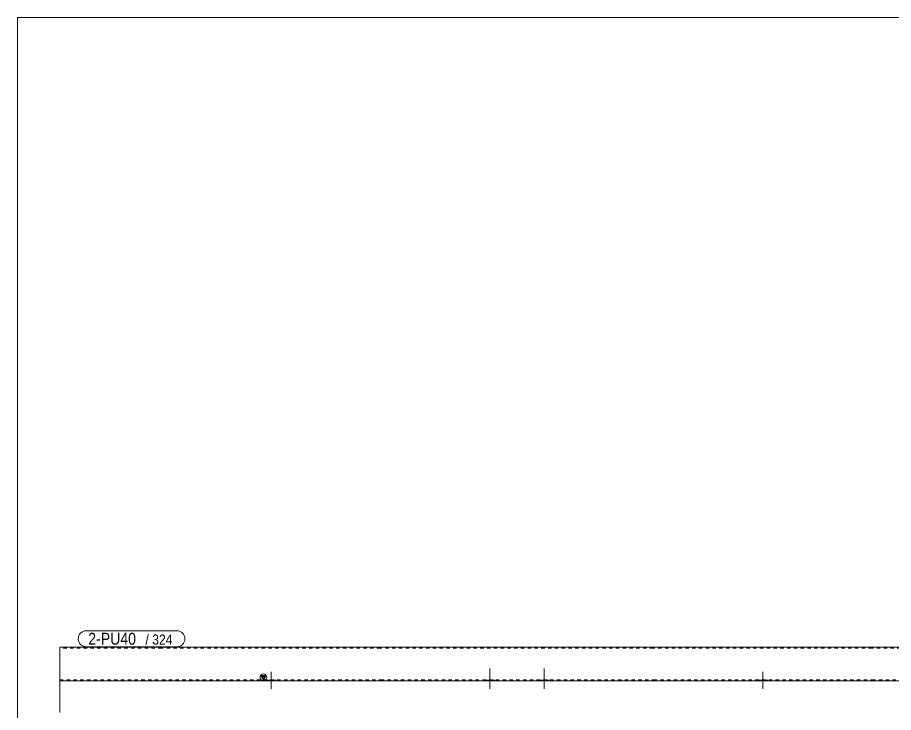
# Model space of a CAD drawing. Header units: millimetres. Extents: x 2 to 579, y 1 to 405.
# Drawn here: x 5 to 263.3, y 200.2 to 405 of the extents above; entities that cross this region are included whole.
import ezdxf

# ---------------------------------------------------------------- set-up
doc = ezdxf.new("R2010")
doc.units = ezdxf.units.MM
doc.linetypes.add('XKITLINE00', pattern=[0])
doc.linetypes.add('XKITLINE01', pattern=[4, 1, -1, 1, -1])
for name, color, linetype, lineweight in [('Bolt', 3, 'Continuous', 0), ('DrawingSheet', 5, 'Continuous', 0), ('Part', 2, 'Continuous', 0), ('PartMark', 7, 'Continuous', 0)]:
    doc.layers.add(name, color=color, linetype=linetype, lineweight=lineweight)
doc.styles.add('ARIAL', font='ARIAL.TTF')

# ---------------------------------------------------------------- blocks, each defined once
blk = doc.blocks.new('*A7')
at = {"layer": 'Bolt'}
for points in [[(142.88, 209.43), (142.88, 209.79), (145.68, 209.79), (145.68, 209.43)], [(142.88, 209.43), (142.88, 209.79), (145.68, 209.79), (145.68, 209.43)], [(158.88, 209.43), (158.88, 209.79), (161.68, 209.79), (161.68, 209.43)], [(158.88, 209.43), (158.88, 209.79), (161.68, 209.79), (161.68, 209.43)]]:
    blk.add_hatch(color=3, dxfattribs=at).paths.add_polyline_path(points, flags=17)
at = {"layer": 'Bolt', "color": 3, "linetype": 'XKITLINE00', "lineweight": 0}
for p, q in [((144.28, 213.11), (144.28, 207.11)), ((144.28, 213.11), (144.28, 207.11)), ((160.28, 213.11), (160.28, 207.11)), ((160.28, 213.11), (160.28, 207.11)), ((142.88, 209.79), (142.88, 209.43)), ((142.88, 209.79), (142.88, 209.43)), ((145.68, 209.79), (145.68, 209.43)), ((145.68, 209.79), (145.68, 209.43)), ((158.88, 209.79), (158.88, 209.43)), ((158.88, 209.79), (158.88, 209.43)), ((161.68, 209.79), (161.68, 209.43)), ((161.68, 209.79), (161.68, 209.43))]:
    blk.add_line(p, q, dxfattribs=at)
blk = doc.blocks.new('*A8')
at = {"layer": 'Bolt'}
blk.add_hatch(color=3, dxfattribs=at).paths.add_polyline_path([(78.39, 209.43), (78.39, 209.79), (81.19, 209.79), (81.19, 209.43)], flags=17)
blk.add_hatch(color=3, dxfattribs=at).paths.add_polyline_path([(78.39, 209.43), (78.39, 209.79), (81.19, 209.79), (81.19, 209.43)], flags=17)
at = {"layer": 'Bolt', "color": 3, "linetype": 'XKITLINE00', "lineweight": 0}
for p, q in [((79.79, 212.11), (79.79, 207.11)), ((79.79, 212.11), (79.79, 207.11)), ((78.39, 209.79), (78.39, 209.43)), ((78.39, 209.79), (78.39, 209.43)), ((81.19, 209.79), (81.19, 209.43)), ((81.19, 209.79), (81.19, 209.43))]:
    blk.add_line(p, q, dxfattribs=at)
blk = doc.blocks.new('*A9')
at = {"layer": 'Bolt'}
blk.add_hatch(color=3, dxfattribs=at).paths.add_polyline_path([(223.37, 209.43), (223.37, 209.79), (226.17, 209.79), (226.17, 209.43)], flags=17)
blk.add_hatch(color=3, dxfattribs=at).paths.add_polyline_path([(223.37, 209.43), (223.37, 209.79), (226.17, 209.79), (226.17, 209.43)], flags=17)
at = {"layer": 'Bolt', "color": 3, "linetype": 'XKITLINE00', "lineweight": 0}
for p, q in [((224.77, 212.11), (224.77, 207.11)), ((224.77, 212.11), (224.77, 207.11)), ((223.37, 209.79), (223.37, 209.43)), ((223.37, 209.79), (223.37, 209.43)), ((226.17, 209.79), (226.17, 209.43)), ((226.17, 209.79), (226.17, 209.43))]:
    blk.add_line(p, q, dxfattribs=at)
blk = doc.blocks.new('*A12')
at = {"layer": 'Part'}
blk.add_hatch(color=2, dxfattribs=at).paths.add_polyline_path([(76.72, 211.01), (78.32, 211.01), (77.52, 209.61)], flags=17)
at = {"layer": 'Part', "color": 2, "linetype": 'XKITLINE00', "lineweight": 0}
for p, q in [((17.5, 200.15), (17.5, 219.43)), ((47.5, 219.43), (17.5, 219.43)), ((111.99, 219.43), (47.6, 219.43)), ((192.48, 219.43), (112.09, 219.43)), ((256.96, 219.43), (192.58, 219.43)), ((321.45, 219.43), (257.06, 219.43)), ((47.5, 209.43), (17.5, 209.43)), ((111.99, 209.43), (47.6, 209.43)), ((77.52, 209.61), (76.72, 211.01)), ((76.72, 211.01), (78.32, 211.01)), ((78.32, 211.01), (77.52, 209.61)), ((192.48, 209.43), (112.09, 209.43)), ((256.96, 209.43), (192.58, 209.43)), ((321.45, 209.43), (257.06, 209.43))]:
    blk.add_line(p, q, dxfattribs=at)
at = {"layer": 'Part', "color": 7, "linetype": 'XKITLINE01', "lineweight": 0}
for p, q in [((47.5, 219.07), (17.5, 219.07)), ((111.99, 219.07), (47.6, 219.07)), ((192.48, 219.07), (112.09, 219.07)), ((256.96, 219.07), (192.58, 219.07)), ((321.45, 219.07), (257.06, 219.07)), ((17.5, 209.79), (47.5, 209.79)), ((47.6, 209.79), (111.99, 209.79)), ((112.09, 209.79), (192.48, 209.79)), ((192.58, 209.79), (256.96, 209.79)), ((257.06, 209.79), (321.45, 209.79))]:
    blk.add_line(p, q, dxfattribs=at)
at = {"layer": 'Part', "color": 2, "linetype": 'XKITLINE00', "lineweight": 0}
blk.add_circle((77.52, 210.51), 1, dxfattribs=at)
blk = doc.blocks.new('*A13')
at = {"layer": 'DrawingSheet', "color": 5, "linetype": 'XKITLINE00', "lineweight": 0}
for p, q in [((579, 405), (5, 405)), ((5, 405), (5, 5))]:
    blk.add_line(p, q, dxfattribs=at)
blk = doc.blocks.new('*A43')
at = {"layer": 'PartMark', "color": 7, "linetype": 'XKITLINE00', "lineweight": 0}
for p, q in [((25.25, 224.23), (52.01, 224.23)), ((25.25, 219.53), (52.01, 219.53))]:
    blk.add_line(p, q, dxfattribs=at)
for centre, start, end in [((25.25, 221.88), 90, 270), ((52.01, 221.88), 270, 90)]:
    blk.add_arc(centre, 2.35, start, end, dxfattribs=at)
at = {"layer": 'PartMark', "color": 1, "style": 'ARIAL', "width": 0.85}
blk.add_text('2-PU40', height=3.5, dxfattribs=at).set_placement((25.85, 220.13))
at = {"layer": 'PartMark', "color": 3, "style": 'ARIAL', "width": 0.85}
for s, p in [('/', (42.73, 220.13)), ('324', (44.74, 220.13))]:
    blk.add_text(s, height=3, dxfattribs=at).set_placement(p)

msp = doc.modelspace()

# ---------------------------------------------------------------- block references
at = {"lineweight": 0}
for name in ['*A13', '*A43', '*A8', '*A7', '*A9']:
    msp.add_blockref(name, (0, 0), dxfattribs=at)
at = {"layer": 'Part', "lineweight": 0}
msp.add_blockref('*A12', (0, 0), dxfattribs=at)

doc.saveas('drawing.dxf')
